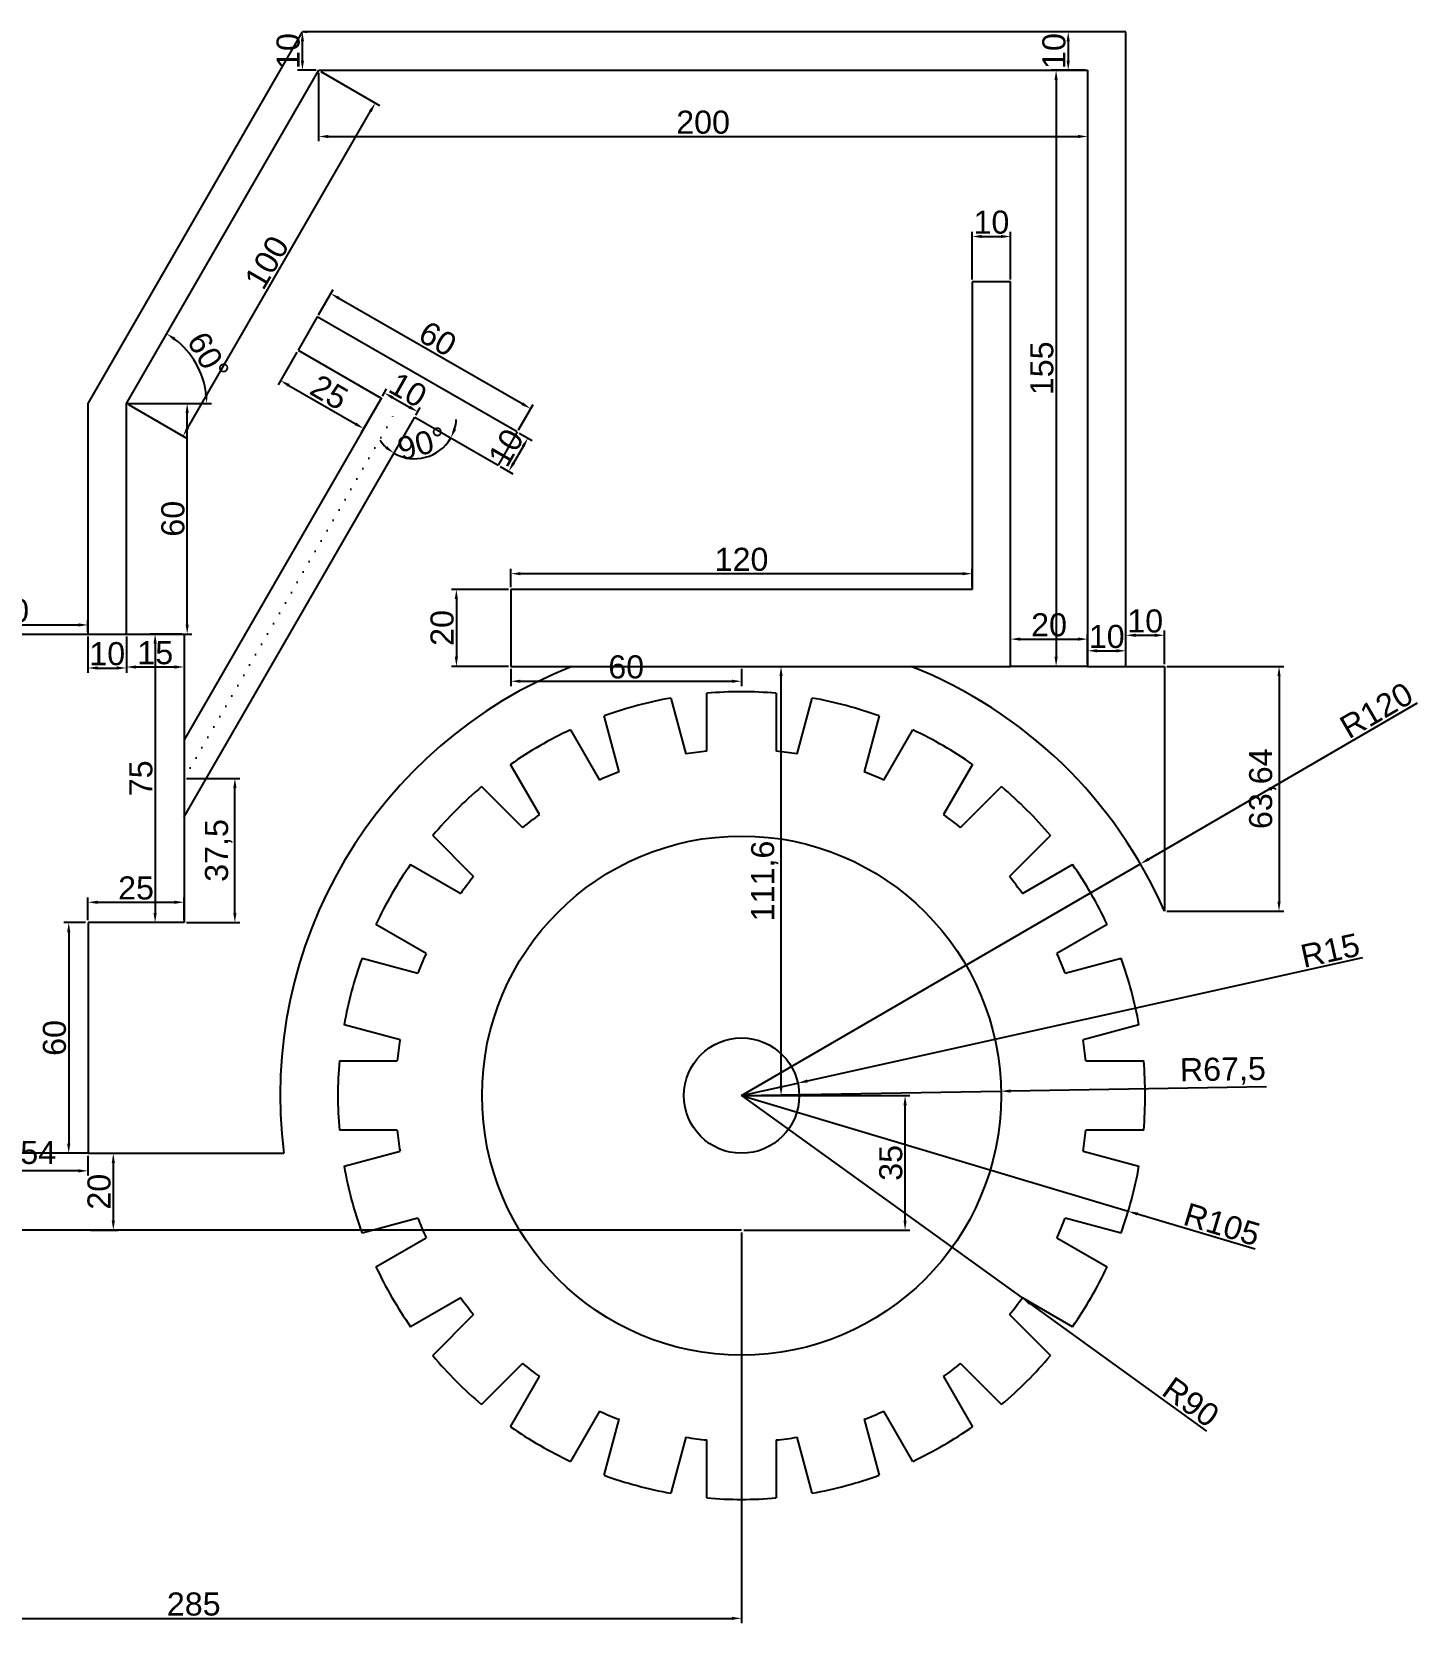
# Model space of a CAD drawing. Header units: millimetres. Extents: x 709 to 4693, y -85 to 383.
# Drawn here: x 2145.4 to 2505.8, y -30.9 to 382.9 of the extents above; entities that cross this region are included whole.
import ezdxf

# ---------------------------------------------------------------- set-up
doc = ezdxf.new("R2010")
doc.units = ezdxf.units.MM
doc.linetypes.add('ACAD_ISO07W100', pattern=[3, 0, -3])
doc.styles.get("Standard").update_dxf_attribs({"font": 'arial.ttf'})
doc.dimstyles.new('ISO-25', dxfattribs={"dimtxt": 6, "dimasz": 2.5, "dimexe": 1.25, "dimexo": 0.625, "dimtad": 1, "dimtxsty": 'Standard', "dimcen": 2.5, "dimclrt": 3, "dimadec": 0, "dimazin": 0, "dimtfac": 1, "dimtmove": 0, "dimatfit": 3, "dimfxl": 1, "dimtfillclr": 7, "dimarcsym": 0})

# ---------------------------------------------------------------- blocks, each defined once
blk = doc.blocks.new('*U97')
at = {"linetype": 'Continuous'}
for p, q in [((-7.53, 9), (7.53, 9)), ((7.53, -9), (-7.53, -9))]:
    blk.add_line(p, q, dxfattribs=at)
blk = doc.blocks.new('*U98')
at = {"color": 0, "linetype": 'ByBlock', "lineweight": -2, "transparency": 16777216}
for p, rotation in [((3036.98, 92.71), 269.9999999999995), ((3011.85, 89.4), 284.9999999999995), ((3062.1, 89.4), 254.9999999999996), ((2988.44, 79.7), 299.9999999999995), ((3085.52, 79.7), 239.9999999999996), ((2968.33, 64.27), 314.9999999999995), ((3105.62, 64.27), 224.9999999999996), ((2952.9, 44.17), 329.9999999999995), ((3121.05, 44.17), 209.9999999999996), ((2943.2, 20.75), 344.9999999999994), ((3130.75, 20.75), 194.9999999999997), ((3134.06, -4.37), 180), ((2943.2, -29.5), 15.00000000000002), ((3130.75, -29.5), 164.9999999999998), ((2952.9, -52.91), 29.99999999999994), ((3121.05, -52.91), 149.9999999999998), ((2968.33, -73.02), 44.99999999999996), ((3105.62, -73.02), 134.9999999999999), ((2988.44, -88.45), 59.99999999999999), ((3085.52, -88.45), 119.9999999999998), ((3011.85, -98.15), 74.99999999999999), ((3062.1, -98.15), 105), ((3036.98, -101.45), 89.99999999999994)]:
    blk.add_blockref('*U97', p, dxfattribs=dict(at, rotation=rotation))
blk.add_blockref('*U97', (2939.89, -4.37), dxfattribs=at)
blk = doc.blocks.new('*D102')
at = {"color": 0, "linetype": 'Continuous', "lineweight": -2, "transparency": 16777216}
for p, q in [((2170.06, 225.68), (2170.06, 216.5)), ((2185.06, 225.68), (2185.06, 216.5)), ((2182.56, 217.75), (2172.56, 217.75))]:
    blk.add_line(p, q, dxfattribs=at)
at = {"color": 0, "linetype": 'Continuous', "transparency": 16777216}
for points in [[(2172.56, 218.16), (2172.56, 217.33), (2170.06, 217.75)], [(2182.56, 218.16), (2182.56, 217.33), (2185.06, 217.75)]]:
    blk.add_solid(points, dxfattribs=at)
at = {"layer": 'Defpoints', "color": 0, "linetype": 'Continuous', "transparency": 16777216}
for p in [(2170.06, 226.3), (2185.06, 226.3), (2170.06, 217.75)]:
    blk.add_point(p, dxfattribs=at)
at = {"color": 3, "linetype": 'Continuous', "transparency": 16777216, "insert": (2177.56, 221.43), "char_height": 6, "attachment_point": 5}
blk.add_mtext('15', dxfattribs=at)
blk = doc.blocks.new('*D103')
at = {"color": 0, "linetype": 'Continuous', "lineweight": -2, "transparency": 16777216}
for p, q in [((2330.69, 106.31), (2373.85, 106.31)), ((2372.6, 73.81), (2372.6, 103.81)), ((2330.69, 71.31), (2373.85, 71.31))]:
    blk.add_line(p, q, dxfattribs=at)
at = {"color": 0, "linetype": 'Continuous', "transparency": 16777216}
for points in [[(2372.18, 103.81), (2373.02, 103.81), (2372.6, 106.31)], [(2372.18, 73.81), (2373.02, 73.81), (2372.6, 71.31)]]:
    blk.add_solid(points, dxfattribs=at)
at = {"layer": 'Defpoints', "color": 0, "linetype": 'Continuous', "transparency": 16777216}
for p in [(2330.06, 106.31), (2372.6, 106.31), (2330.06, 71.31)]:
    blk.add_point(p, dxfattribs=at)
at = {"color": 3, "linetype": 'Continuous', "transparency": 16777216, "insert": (2368.91, 88.81), "char_height": 6, "attachment_point": 5, "rotation": 90}
blk.add_mtext('35', dxfattribs=at)
blk = doc.blocks.new('*D105')
at = {"color": 0, "linetype": 'Continuous', "lineweight": -2, "transparency": 16777216}
for p, q in [((2330.69, 217.91), (2341.59, 217.91)), ((2340.34, 108.81), (2340.34, 215.41)), ((2330.69, 106.31), (2341.59, 106.31))]:
    blk.add_line(p, q, dxfattribs=at)
at = {"color": 0, "linetype": 'Continuous', "transparency": 16777216}
for points in [[(2339.92, 215.41), (2340.76, 215.41), (2340.34, 217.91)], [(2339.92, 108.81), (2340.76, 108.81), (2340.34, 106.31)]]:
    blk.add_solid(points, dxfattribs=at)
at = {"layer": 'Defpoints', "color": 0, "linetype": 'Continuous', "transparency": 16777216}
for p in [(2330.06, 217.91), (2340.34, 217.91), (2330.06, 106.31)]:
    blk.add_point(p, dxfattribs=at)
at = {"color": 3, "linetype": 'Continuous', "transparency": 16777216, "insert": (2336.11, 162.11), "char_height": 6, "attachment_point": 5, "rotation": 90}
blk.add_mtext('111,6', dxfattribs=at)
blk = doc.blocks.new('*D106')
at = {"color": 0, "linetype": 'Continuous', "lineweight": -2, "transparency": 16777216}
for p, q in [((2270.06, 217.28), (2270.06, 212.8)), ((2330.06, 217.28), (2330.06, 212.8)), ((2272.56, 214.05), (2327.56, 214.05))]:
    blk.add_line(p, q, dxfattribs=at)
at = {"color": 0, "linetype": 'Continuous', "transparency": 16777216}
for points in [[(2272.56, 214.46), (2272.56, 213.63), (2270.06, 214.05)], [(2327.56, 214.46), (2327.56, 213.63), (2330.06, 214.05)]]:
    blk.add_solid(points, dxfattribs=at)
at = {"layer": 'Defpoints', "color": 0, "linetype": 'Continuous', "transparency": 16777216}
for p in [(2270.06, 217.91), (2330.06, 217.91), (2330.06, 214.05)]:
    blk.add_point(p, dxfattribs=at)
at = {"color": 3, "linetype": 'Continuous', "transparency": 16777216, "insert": (2300.06, 217.74), "char_height": 6, "attachment_point": 5}
blk.add_mtext('60', dxfattribs=at)
blk = doc.blocks.new('*D107')
at = {"color": 0, "linetype": 'Continuous', "lineweight": -2, "transparency": 16777216}
for p, q in [((2269.44, 237.91), (2254.63, 237.91)), ((2255.88, 235.41), (2255.88, 220.41)), ((2269.44, 217.91), (2254.63, 217.91))]:
    blk.add_line(p, q, dxfattribs=at)
at = {"color": 0, "linetype": 'Continuous', "transparency": 16777216}
for points in [[(2255.47, 235.41), (2256.3, 235.41), (2255.88, 237.91)], [(2255.47, 220.41), (2256.3, 220.41), (2255.88, 217.91)]]:
    blk.add_solid(points, dxfattribs=at)
at = {"layer": 'Defpoints', "color": 0, "linetype": 'Continuous', "transparency": 16777216}
for p in [(2270.06, 237.91), (2255.88, 217.91), (2270.06, 217.91)]:
    blk.add_point(p, dxfattribs=at)
at = {"color": 3, "linetype": 'Continuous', "transparency": 16777216, "insert": (2252.19, 227.91), "char_height": 6, "attachment_point": 5, "rotation": 90}
blk.add_mtext('20', dxfattribs=at)
blk = doc.blocks.new('*D108')
at = {"color": 0, "linetype": 'Continuous', "lineweight": -2, "transparency": 16777216}
for p, q in [((2270.06, 238.53), (2270.06, 243.27)), ((2272.56, 242.02), (2387.56, 242.02)), ((2390.06, 238.53), (2390.06, 243.27))]:
    blk.add_line(p, q, dxfattribs=at)
at = {"color": 0, "linetype": 'Continuous', "transparency": 16777216}
for points in [[(2272.56, 242.43), (2272.56, 241.6), (2270.06, 242.02)], [(2387.56, 242.43), (2387.56, 241.6), (2390.06, 242.02)]]:
    blk.add_solid(points, dxfattribs=at)
at = {"layer": 'Defpoints', "color": 0, "linetype": 'Continuous', "transparency": 16777216}
for p in [(2390.06, 242.02), (2270.06, 237.91), (2390.06, 237.91)]:
    blk.add_point(p, dxfattribs=at)
at = {"color": 3, "linetype": 'Continuous', "transparency": 16777216, "insert": (2330.06, 245.71), "char_height": 6, "attachment_point": 5}
blk.add_mtext('120', dxfattribs=at)
blk = doc.blocks.new('*D109')
at = {"color": 0, "linetype": 'Continuous', "lineweight": -2, "transparency": 16777216}
for p, q in [((2419.44, 372.91), (2410.64, 372.91)), ((2411.89, 370.41), (2411.89, 220.41)), ((2419.44, 217.91), (2410.64, 217.91))]:
    blk.add_line(p, q, dxfattribs=at)
at = {"color": 0, "linetype": 'Continuous', "transparency": 16777216}
for points in [[(2411.47, 370.41), (2412.3, 370.41), (2411.89, 372.91)], [(2411.47, 220.41), (2412.3, 220.41), (2411.89, 217.91)]]:
    blk.add_solid(points, dxfattribs=at)
at = {"layer": 'Defpoints', "color": 0, "linetype": 'Continuous', "transparency": 16777216}
for p in [(2420.06, 372.91), (2411.89, 217.91), (2420.06, 217.91)]:
    blk.add_point(p, dxfattribs=at)
at = {"color": 3, "linetype": 'Continuous', "transparency": 16777216, "insert": (2408.2, 295.41), "char_height": 6, "attachment_point": 5, "rotation": 90}
blk.add_mtext('155', dxfattribs=at)
blk = doc.blocks.new('*D110')
at = {"color": 0, "linetype": 'Continuous', "lineweight": -2, "transparency": 16777216}
for p, q in [((2220.06, 372.28), (2220.06, 354.44)), ((2420.06, 372.28), (2420.06, 354.44)), ((2222.56, 355.69), (2417.56, 355.69))]:
    blk.add_line(p, q, dxfattribs=at)
at = {"color": 0, "linetype": 'Continuous', "transparency": 16777216}
for points in [[(2222.56, 356.11), (2222.56, 355.27), (2220.06, 355.69)], [(2417.56, 356.11), (2417.56, 355.27), (2420.06, 355.69)]]:
    blk.add_solid(points, dxfattribs=at)
at = {"layer": 'Defpoints', "color": 0, "linetype": 'Continuous', "transparency": 16777216}
for p in [(2220.06, 372.91), (2420.06, 372.91), (2420.06, 355.69)]:
    blk.add_point(p, dxfattribs=at)
at = {"color": 3, "linetype": 'Continuous', "transparency": 16777216, "insert": (2320.06, 359.38), "char_height": 6, "attachment_point": 5}
blk.add_mtext('200', dxfattribs=at)
blk = doc.blocks.new('*D111')
at = {"color": 0, "linetype": 'Continuous', "lineweight": -2, "transparency": 16777216}
for p, q in [((2220.6, 372.59), (2235.86, 363.79)), ((2186.03, 279.97), (2233.53, 362.25)), ((2170.6, 285.99), (2185.86, 277.18))]:
    blk.add_line(p, q, dxfattribs=at)
at = {"color": 0, "linetype": 'Continuous', "transparency": 16777216}
for points in [[(2233.17, 362.45), (2233.89, 362.04), (2234.78, 364.41)], [(2185.67, 280.18), (2186.39, 279.77), (2184.78, 277.81)]]:
    blk.add_solid(points, dxfattribs=at)
at = {"layer": 'Defpoints', "color": 0, "linetype": 'Continuous', "transparency": 16777216}
for p in [(2220.06, 372.91), (2234.78, 364.41), (2170.06, 286.3)]:
    blk.add_point(p, dxfattribs=at)
at = {"color": 3, "linetype": 'Continuous', "transparency": 16777216, "insert": (2206.58, 322.95), "char_height": 6, "attachment_point": 5, "rotation": 60}
blk.add_mtext('100', dxfattribs=at)
blk = doc.blocks.new('*D112')
at = {"color": 0, "linetype": 'Continuous', "lineweight": -2, "transparency": 16777216}
for p, q in [((2170.69, 286.3), (2187.11, 286.3)), ((2185.86, 228.8), (2185.86, 283.8)), ((2170.69, 226.3), (2187.11, 226.3))]:
    blk.add_line(p, q, dxfattribs=at)
at = {"color": 0, "linetype": 'Continuous', "transparency": 16777216}
for points in [[(2185.44, 283.8), (2186.28, 283.8), (2185.86, 286.3)], [(2185.44, 228.8), (2186.28, 228.8), (2185.86, 226.3)]]:
    blk.add_solid(points, dxfattribs=at)
at = {"layer": 'Defpoints', "color": 0, "linetype": 'Continuous', "transparency": 16777216}
for p in [(2170.06, 286.3), (2185.86, 286.3), (2170.06, 226.3)]:
    blk.add_point(p, dxfattribs=at)
at = {"color": 3, "linetype": 'Continuous', "transparency": 16777216, "insert": (2182.17, 256.3), "char_height": 6, "attachment_point": 5, "rotation": 90}
blk.add_mtext('60', dxfattribs=at)
blk = doc.blocks.new('*D113')
at = {"color": 0, "linetype": 'Continuous', "lineweight": -2, "transparency": 16777216}
for p, q in [((2184.44, 226.3), (2176.27, 226.3)), ((2177.52, 223.8), (2177.52, 153.8)), ((2184.44, 151.3), (2176.27, 151.3))]:
    blk.add_line(p, q, dxfattribs=at)
at = {"color": 0, "linetype": 'Continuous', "transparency": 16777216}
for points in [[(2177.1, 223.8), (2177.94, 223.8), (2177.52, 226.3)], [(2177.1, 153.8), (2177.94, 153.8), (2177.52, 151.3)]]:
    blk.add_solid(points, dxfattribs=at)
at = {"layer": 'Defpoints', "color": 0, "linetype": 'Continuous', "transparency": 16777216}
for p in [(2185.06, 226.3), (2177.52, 151.3), (2185.06, 151.3)]:
    blk.add_point(p, dxfattribs=at)
at = {"color": 3, "linetype": 'Continuous', "transparency": 16777216, "insert": (2173.85, 188.8), "char_height": 6, "attachment_point": 5, "rotation": 90}
blk.add_mtext('75', dxfattribs=at)
blk = doc.blocks.new('*D114')
at = {"color": 0, "linetype": 'Continuous', "lineweight": -2, "transparency": 16777216}
for p, q in [((2160.06, 151.93), (2160.06, 157.83)), ((2185.06, 151.93), (2185.06, 157.83)), ((2162.56, 156.58), (2182.56, 156.58))]:
    blk.add_line(p, q, dxfattribs=at)
at = {"color": 0, "linetype": 'Continuous', "transparency": 16777216}
for points in [[(2162.56, 156.99), (2162.56, 156.16), (2160.06, 156.58)], [(2182.56, 156.99), (2182.56, 156.16), (2185.06, 156.58)]]:
    blk.add_solid(points, dxfattribs=at)
at = {"layer": 'Defpoints', "color": 0, "linetype": 'Continuous', "transparency": 16777216}
for p in [(2185.06, 156.58), (2160.06, 151.3), (2185.06, 151.3)]:
    blk.add_point(p, dxfattribs=at)
at = {"color": 3, "linetype": 'Continuous', "transparency": 16777216, "insert": (2172.56, 160.26), "char_height": 6, "attachment_point": 5}
blk.add_mtext('25', dxfattribs=at)
blk = doc.blocks.new('*D115')
at = {"color": 0, "linetype": 'Continuous', "lineweight": -2, "transparency": 16777216}
for p, q in [((2159.44, 151.3), (2153.8, 151.3)), ((2155.05, 148.8), (2155.05, 93.8)), ((2159.44, 91.3), (2153.8, 91.3))]:
    blk.add_line(p, q, dxfattribs=at)
at = {"color": 0, "linetype": 'Continuous', "transparency": 16777216}
for points in [[(2154.63, 148.8), (2155.47, 148.8), (2155.05, 151.3)], [(2154.63, 93.8), (2155.47, 93.8), (2155.05, 91.3)]]:
    blk.add_solid(points, dxfattribs=at)
at = {"layer": 'Defpoints', "color": 0, "linetype": 'Continuous', "transparency": 16777216}
for p in [(2160.06, 151.3), (2155.05, 91.3), (2160.06, 91.3)]:
    blk.add_point(p, dxfattribs=at)
at = {"color": 3, "linetype": 'Continuous', "transparency": 16777216, "insert": (2151.36, 121.3), "char_height": 6, "attachment_point": 5, "rotation": 90}
blk.add_mtext('60', dxfattribs=at)
blk = doc.blocks.new('*D116')
at = {"color": 0, "linetype": 'Continuous', "lineweight": -2, "transparency": 16777216}
for p, q in [((2160.69, 91.3), (2167.89, 91.3)), ((2166.64, 88.8), (2166.64, 73.81)), ((2160.69, 71.31), (2167.89, 71.31))]:
    blk.add_line(p, q, dxfattribs=at)
at = {"color": 0, "linetype": 'Continuous', "transparency": 16777216}
for points in [[(2166.23, 88.8), (2167.06, 88.8), (2166.64, 91.3)], [(2166.23, 73.81), (2167.06, 73.81), (2166.64, 71.31)]]:
    blk.add_solid(points, dxfattribs=at)
at = {"layer": 'Defpoints', "color": 0, "linetype": 'Continuous', "transparency": 16777216}
for p in [(2160.06, 91.3), (2160.06, 71.31), (2166.64, 71.31)]:
    blk.add_point(p, dxfattribs=at)
at = {"color": 3, "linetype": 'Continuous', "transparency": 16777216, "insert": (2162.96, 81.31), "char_height": 6, "attachment_point": 5, "rotation": 90}
blk.add_mtext('20', dxfattribs=at)
blk = doc.blocks.new('*D117')
at = {"color": 0, "linetype": 'Continuous', "lineweight": -2, "transparency": 16777216}
for p, q in [((2122.52, 90.68), (2122.52, 85.49)), ((2160.06, 90.68), (2160.06, 85.49)), ((2157.56, 86.74), (2125.02, 86.74))]:
    blk.add_line(p, q, dxfattribs=at)
at = {"color": 0, "linetype": 'Continuous', "transparency": 16777216}
for points in [[(2125.02, 87.15), (2125.02, 86.32), (2122.52, 86.74)], [(2157.56, 87.15), (2157.56, 86.32), (2160.06, 86.74)]]:
    blk.add_solid(points, dxfattribs=at)
at = {"layer": 'Defpoints', "color": 0, "linetype": 'Continuous', "transparency": 16777216}
for p in [(2122.52, 91.3), (2160.06, 91.3), (2122.52, 86.74)]:
    blk.add_point(p, dxfattribs=at)
at = {"color": 3, "linetype": 'Continuous', "transparency": 16777216, "insert": (2141.29, 90.97), "char_height": 6, "attachment_point": 5}
blk.add_mtext('37,54', dxfattribs=at)
blk = doc.blocks.new('*D118')
at = {"color": 0, "linetype": 'Continuous', "lineweight": -2, "transparency": 16777216}
for p, q in [((2045.06, 70.68), (2045.06, -30.87)), ((2330.06, 70.68), (2330.06, -30.87)), ((2047.56, -29.62), (2327.56, -29.62))]:
    blk.add_line(p, q, dxfattribs=at)
at = {"color": 0, "linetype": 'Continuous', "transparency": 16777216}
for points in [[(2047.56, -29.21), (2047.56, -30.04), (2045.06, -29.62)], [(2327.56, -29.21), (2327.56, -30.04), (2330.06, -29.62)]]:
    blk.add_solid(points, dxfattribs=at)
at = {"layer": 'Defpoints', "color": 0, "linetype": 'Continuous', "transparency": 16777216}
for p in [(2045.06, 71.31), (2330.06, 71.31), (2330.06, -29.62)]:
    blk.add_point(p, dxfattribs=at)
at = {"color": 3, "linetype": 'Continuous', "transparency": 16777216, "insert": (2187.56, -25.93), "char_height": 6, "attachment_point": 5}
blk.add_mtext('285', dxfattribs=at)
blk = doc.blocks.new('*D121')
at = {"color": 0, "linetype": 'Continuous', "lineweight": -2, "transparency": 16777216}
for p, q in [((2120.06, 226.93), (2120.06, 229.94)), ((2122.56, 228.69), (2157.56, 228.69)), ((2160.06, 226.93), (2160.06, 229.94))]:
    blk.add_line(p, q, dxfattribs=at)
at = {"color": 0, "linetype": 'Continuous', "transparency": 16777216}
for points in [[(2122.56, 229.11), (2122.56, 228.27), (2120.06, 228.69)], [(2157.56, 229.11), (2157.56, 228.27), (2160.06, 228.69)]]:
    blk.add_solid(points, dxfattribs=at)
at = {"layer": 'Defpoints', "color": 0, "linetype": 'Continuous', "transparency": 16777216}
for p in [(2160.06, 228.69), (2120.06, 226.3), (2160.06, 226.3)]:
    blk.add_point(p, dxfattribs=at)
at = {"color": 3, "linetype": 'Continuous', "transparency": 16777216, "insert": (2140.06, 232.38), "char_height": 6, "attachment_point": 5}
blk.add_mtext('40', dxfattribs=at)
blk = doc.blocks.new('*D122')
at = {"color": 0, "linetype": 'Continuous', "lineweight": -2, "transparency": 16777216}
for p, q in [((2160.06, 225.68), (2160.06, 216.24)), ((2170.06, 225.68), (2170.06, 216.24)), ((2162.56, 217.49), (2167.56, 217.49))]:
    blk.add_line(p, q, dxfattribs=at)
at = {"color": 0, "linetype": 'Continuous', "transparency": 16777216}
for points in [[(2162.56, 217.91), (2162.56, 217.08), (2160.06, 217.49)], [(2167.56, 217.91), (2167.56, 217.08), (2170.06, 217.49)]]:
    blk.add_solid(points, dxfattribs=at)
at = {"layer": 'Defpoints', "color": 0, "linetype": 'Continuous', "transparency": 16777216}
for p in [(2160.06, 226.3), (2170.06, 226.3), (2170.06, 217.49)]:
    blk.add_point(p, dxfattribs=at)
at = {"color": 3, "linetype": 'Continuous', "transparency": 16777216, "insert": (2165.06, 221.18), "char_height": 6, "attachment_point": 5}
blk.add_mtext('10', dxfattribs=at)
blk = doc.blocks.new('*D123')
at = {"color": 0, "linetype": 'Continuous', "lineweight": -2, "transparency": 16777216}
for p, q in [((2390.06, 318.53), (2390.06, 330.94)), ((2392.56, 329.69), (2397.56, 329.69)), ((2400.06, 318.53), (2400.06, 330.94))]:
    blk.add_line(p, q, dxfattribs=at)
at = {"color": 0, "linetype": 'Continuous', "transparency": 16777216}
for points in [[(2392.56, 330.11), (2392.56, 329.28), (2390.06, 329.69)], [(2397.56, 330.11), (2397.56, 329.28), (2400.06, 329.69)]]:
    blk.add_solid(points, dxfattribs=at)
at = {"layer": 'Defpoints', "color": 0, "linetype": 'Continuous', "transparency": 16777216}
for p in [(2400.06, 329.69), (2390.06, 317.91), (2400.06, 317.91)]:
    blk.add_point(p, dxfattribs=at)
at = {"color": 3, "linetype": 'Continuous', "transparency": 16777216, "insert": (2395.06, 333.38), "char_height": 6, "attachment_point": 5}
blk.add_mtext('10', dxfattribs=at)
blk = doc.blocks.new('*D124')
at = {"color": 0, "linetype": 'Continuous', "lineweight": -2, "transparency": 16777216}
for p, q in [((2216.46, 382.91), (2217.09, 382.91)), ((2215.84, 375.41), (2215.84, 380.41)), ((2219.44, 372.91), (2214.59, 372.91))]:
    blk.add_line(p, q, dxfattribs=at)
at = {"color": 0, "linetype": 'Continuous', "transparency": 16777216}
for points in [[(2215.42, 380.41), (2216.25, 380.41), (2215.84, 382.91)], [(2215.42, 375.41), (2216.25, 375.41), (2215.84, 372.91)]]:
    blk.add_solid(points, dxfattribs=at)
at = {"layer": 'Defpoints', "color": 0, "linetype": 'Continuous', "transparency": 16777216}
for p in [(2215.84, 382.91), (2215.84, 382.91), (2220.06, 372.91)]:
    blk.add_point(p, dxfattribs=at)
at = {"color": 3, "linetype": 'Continuous', "transparency": 16777216, "insert": (2212.15, 377.91), "char_height": 6, "attachment_point": 5, "rotation": 90}
blk.add_mtext('10', dxfattribs=at)
blk = doc.blocks.new('*D125')
at = {"color": 0, "linetype": 'Continuous', "lineweight": -2, "transparency": 16777216}
for p, q in [((2418.43, 382.91), (2413.79, 382.91)), ((2415.04, 380.41), (2415.04, 375.41)), ((2418.43, 372.91), (2413.79, 372.91))]:
    blk.add_line(p, q, dxfattribs=at)
at = {"color": 0, "linetype": 'Continuous', "transparency": 16777216}
for points in [[(2414.62, 380.41), (2415.45, 380.41), (2415.04, 382.91)], [(2414.62, 375.41), (2415.45, 375.41), (2415.04, 372.91)]]:
    blk.add_solid(points, dxfattribs=at)
at = {"layer": 'Defpoints', "color": 0, "linetype": 'Continuous', "transparency": 16777216}
for p in [(2419.06, 382.91), (2415.04, 372.91), (2419.06, 372.91)]:
    blk.add_point(p, dxfattribs=at)
at = {"color": 3, "linetype": 'Continuous', "transparency": 16777216, "insert": (2411.35, 377.91), "char_height": 6, "attachment_point": 5, "rotation": 90}
blk.add_mtext('10', dxfattribs=at)
blk = doc.blocks.new('*D126')
at = {"color": 0, "linetype": 'Continuous', "lineweight": -2, "transparency": 16777216}
for p, q in [((2220.02, 309.35), (2223.81, 315.94)), ((2273.03, 286.19), (2225.35, 313.61)), ((2272.03, 279.43), (2275.82, 286.02))]:
    blk.add_line(p, q, dxfattribs=at)
at = {"color": 0, "linetype": 'Continuous', "transparency": 16777216}
for points in [[(2225.56, 313.97), (2225.15, 313.25), (2223.19, 314.86)], [(2273.24, 286.55), (2272.82, 285.83), (2275.2, 284.94)]]:
    blk.add_solid(points, dxfattribs=at)
at = {"layer": 'Defpoints', "color": 0, "linetype": 'Continuous', "transparency": 16777216}
for p in [(2223.19, 314.86), (2219.71, 308.81), (2271.71, 278.89)]:
    blk.add_point(p, dxfattribs=at)
at = {"color": 3, "linetype": 'Continuous', "transparency": 16777216, "insert": (2251.03, 303.1), "char_height": 6, "attachment_point": 5, "rotation": 330.0893}
blk.add_mtext('60', dxfattribs=at)
blk = doc.blocks.new('*D127')
at = {"color": 0, "linetype": 'Continuous', "lineweight": -2, "transparency": 16777216}
for p, q in [((2214.39, 299.61), (2209.51, 291.15)), ((2212.3, 290.98), (2229.62, 280.98)), ((2236.04, 287.11), (2231.16, 278.65))]:
    blk.add_line(p, q, dxfattribs=at)
at = {"color": 0, "linetype": 'Continuous', "transparency": 16777216}
for points in [[(2212.51, 291.34), (2212.09, 290.62), (2210.14, 292.23)], [(2229.83, 281.34), (2229.41, 280.62), (2231.79, 279.73)]]:
    blk.add_solid(points, dxfattribs=at)
at = {"layer": 'Defpoints', "color": 0, "linetype": 'Continuous', "transparency": 16777216}
for p in [(2214.71, 300.15), (2236.36, 287.65), (2231.79, 279.73)]:
    blk.add_point(p, dxfattribs=at)
at = {"color": 3, "linetype": 'Continuous', "transparency": 16777216, "insert": (2222.81, 289.18), "char_height": 6, "attachment_point": 5, "rotation": 330}
blk.add_mtext('25', dxfattribs=at)
blk = doc.blocks.new('*D128')
at = {"color": 0, "linetype": 'Continuous', "lineweight": -2, "transparency": 16777216}
for start, end in [(343.2557, 356.5114), (240, 330), (213.4886, 226.7443)]:
    blk.add_arc((2245.06, 282.73), 10.83, start, end, dxfattribs=at)
at = {"color": 0, "linetype": 'Continuous', "transparency": 16777216}
for points in [[(2255.82, 279.44), (2255.05, 279.77), (2254.44, 277.31)], [(2237.89, 275.17), (2237.39, 274.51), (2239.65, 273.35)]]:
    blk.add_solid(points, dxfattribs=at)
at = {"layer": 'Defpoints', "color": 0, "linetype": 'Continuous', "transparency": 16777216}
for p in [(2245.06, 282.73), (2245.06, 282.73), (2245.06, 271.9), (2266.71, 270.23), (2185.06, 178.8)]:
    blk.add_point(p, dxfattribs=at)
at = {"color": 3, "linetype": 'Continuous', "transparency": 16777216, "insert": (2246.91, 275.83), "char_height": 6, "attachment_point": 5, "rotation": 15}
blk.add_mtext('90°', dxfattribs=at)
blk = doc.blocks.new('*D129')
at = {"color": 0, "linetype": 'Continuous', "lineweight": -2, "transparency": 16777216}
for p, q in [((2236.66, 288.19), (2237.75, 290.11)), ((2239.31, 287.8), (2243.67, 285.34)), ((2245.37, 283.27), (2246.46, 285.19))]:
    blk.add_line(p, q, dxfattribs=at)
at = {"color": 0, "linetype": 'Continuous', "transparency": 16777216}
for points in [[(2239.52, 288.16), (2239.11, 287.43), (2237.14, 289.03)], [(2243.87, 285.7), (2243.46, 284.97), (2245.84, 284.11)]]:
    blk.add_solid(points, dxfattribs=at)
at = {"layer": 'Defpoints', "color": 0, "linetype": 'Continuous', "transparency": 16777216}
for p in [(2236.36, 287.65), (2245.06, 282.73), (2245.84, 284.11)]:
    blk.add_point(p, dxfattribs=at)
at = {"color": 3, "linetype": 'Continuous', "transparency": 16777216, "insert": (2243.3, 289.78), "char_height": 6, "attachment_point": 5, "rotation": 330.5357}
blk.add_mtext('10', dxfattribs=at)
blk = doc.blocks.new('*D130')
at = {"color": 0, "linetype": 'Continuous', "lineweight": -2, "transparency": 16777216}
for p, q in [((2272.25, 278.58), (2275.58, 276.66)), ((2273.25, 275.12), (2270.75, 270.79)), ((2267.25, 269.92), (2270.58, 268))]:
    blk.add_line(p, q, dxfattribs=at)
at = {"color": 0, "linetype": 'Continuous', "transparency": 16777216}
for points in [[(2272.89, 275.32), (2273.61, 274.91), (2274.5, 277.28)], [(2270.39, 270.99), (2271.11, 270.58), (2269.5, 268.62)]]:
    blk.add_solid(points, dxfattribs=at)
at = {"layer": 'Defpoints', "color": 0, "linetype": 'Continuous', "transparency": 16777216}
for p in [(2271.71, 278.89), (2266.71, 270.23), (2269.5, 268.62)]:
    blk.add_point(p, dxfattribs=at)
at = {"color": 3, "linetype": 'Continuous', "transparency": 16777216, "insert": (2268.8, 274.8), "char_height": 6, "attachment_point": 5, "rotation": 60}
blk.add_mtext('10', dxfattribs=at)
blk = doc.blocks.new('*D131')
at = {"color": 0, "linetype": 'Continuous', "lineweight": -2, "transparency": 16777216}
for p, q in [((2185.69, 188.8), (2199.52, 188.8)), ((2198.27, 153.8), (2198.27, 186.3)), ((2185.69, 151.3), (2199.52, 151.3))]:
    blk.add_line(p, q, dxfattribs=at)
at = {"color": 0, "linetype": 'Continuous', "transparency": 16777216}
for points in [[(2197.85, 186.3), (2198.68, 186.3), (2198.27, 188.8)], [(2197.85, 153.8), (2198.68, 153.8), (2198.27, 151.3)]]:
    blk.add_solid(points, dxfattribs=at)
at = {"layer": 'Defpoints', "color": 0, "linetype": 'Continuous', "transparency": 16777216}
for p in [(2185.06, 188.8), (2198.27, 188.8), (2185.06, 151.3)]:
    blk.add_point(p, dxfattribs=at)
at = {"color": 3, "linetype": 'Continuous', "transparency": 16777216, "insert": (2194.04, 170.05), "char_height": 6, "attachment_point": 5, "rotation": 90}
blk.add_mtext('37,5', dxfattribs=at)
blk = doc.blocks.new('*D172')
at = {"color": 0, "linetype": 'Continuous', "lineweight": -2, "transparency": 16777216}
for p, q in [((2330.06, 106.31), (2430.66, 76.23)), ((2463.7, 66.35), (2433.06, 75.51))]:
    blk.add_line(p, q, dxfattribs=at)
at = {"color": 0, "linetype": 'Continuous', "transparency": 16777216}
blk.add_solid([(2433.18, 75.91), (2432.94, 75.11), (2430.66, 76.23)], dxfattribs=at)
at = {"layer": 'Defpoints', "color": 0, "linetype": 'Continuous', "transparency": 16777216}
for p in [(2330.06, 106.31), (2430.66, 76.23)]:
    blk.add_point(p, dxfattribs=at)
at = {"color": 3, "linetype": 'Continuous', "transparency": 16777216, "insert": (2455.03, 72.79), "char_height": 6, "attachment_point": 5, "rotation": 343.3545}
blk.add_mtext('R105', dxfattribs=at)
blk = doc.blocks.new('*D173')
at = {"color": 0, "linetype": 'Continuous', "lineweight": -2, "transparency": 16777216}
for p, q in [((2330.06, 106.31), (2403.07, 53.68)), ((2451.09, 19.08), (2405.1, 52.22))]:
    blk.add_line(p, q, dxfattribs=at)
at = {"color": 0, "linetype": 'Continuous', "transparency": 16777216}
blk.add_solid([(2405.35, 52.56), (2404.86, 51.88), (2403.07, 53.68)], dxfattribs=at)
at = {"layer": 'Defpoints', "color": 0, "linetype": 'Continuous', "transparency": 16777216}
for p in [(2330.06, 106.31), (2403.07, 53.68)]:
    blk.add_point(p, dxfattribs=at)
at = {"color": 3, "linetype": 'Continuous', "transparency": 16777216, "insert": (2446.93, 26.62), "char_height": 6, "attachment_point": 5, "rotation": 324.2173}
blk.add_mtext('R90', dxfattribs=at)
blk = doc.blocks.new('*D174')
at = {"color": 0, "linetype": 'Continuous', "lineweight": -2, "transparency": 16777216}
for p, q in [((2466.65, 108.61), (2400.05, 107.49)), ((2330.06, 106.31), (2397.55, 107.45))]:
    blk.add_line(p, q, dxfattribs=at)
at = {"color": 0, "linetype": 'Continuous', "transparency": 16777216}
blk.add_solid([(2400.05, 107.91), (2400.06, 107.07), (2397.55, 107.45)], dxfattribs=at)
at = {"layer": 'Defpoints', "color": 0, "linetype": 'Continuous', "transparency": 16777216}
for p in [(2330.06, 106.31), (2397.55, 107.45)]:
    blk.add_point(p, dxfattribs=at)
at = {"color": 3, "linetype": 'Continuous', "transparency": 16777216, "insert": (2455.27, 112.65), "char_height": 6, "attachment_point": 5, "rotation": 0.9671}
blk.add_mtext('R67,5', dxfattribs=at)
blk = doc.blocks.new('*D175')
at = {"color": 0, "linetype": 'Continuous', "lineweight": -2, "transparency": 16777216}
for p, q in [((2491.6, 142.12), (2347.15, 110.1)), ((2330.06, 106.31), (2344.71, 109.55))]:
    blk.add_line(p, q, dxfattribs=at)
at = {"color": 0, "linetype": 'Continuous', "transparency": 16777216}
blk.add_solid([(2347.06, 110.5), (2347.24, 109.69), (2344.71, 109.55)], dxfattribs=at)
at = {"layer": 'Defpoints', "color": 0, "linetype": 'Continuous', "transparency": 16777216}
for p in [(2344.71, 109.55), (2330.06, 106.31)]:
    blk.add_point(p, dxfattribs=at)
at = {"color": 3, "linetype": 'Continuous', "transparency": 16777216, "insert": (2483.17, 144.03), "char_height": 6, "attachment_point": 5, "rotation": 12.502}
blk.add_mtext('R15', dxfattribs=at)
blk = doc.blocks.new('*D176')
at = {"color": 0, "linetype": 'Continuous', "lineweight": -2, "transparency": 16777216}
for p, q in [((2440.69, 217.91), (2471.13, 217.91)), ((2469.88, 215.41), (2469.87, 156.77)), ((2440.69, 154.27), (2471.12, 154.27))]:
    blk.add_line(p, q, dxfattribs=at)
at = {"color": 0, "linetype": 'Continuous', "transparency": 16777216}
for points in [[(2469.46, 215.41), (2470.29, 215.41), (2469.88, 217.91)], [(2469.46, 156.77), (2470.29, 156.77), (2469.87, 154.27)]]:
    blk.add_solid(points, dxfattribs=at)
at = {"layer": 'Defpoints', "color": 0, "linetype": 'Continuous', "transparency": 16777216}
for p in [(2440.06, 217.91), (2440.06, 154.27), (2469.87, 154.27)]:
    blk.add_point(p, dxfattribs=at)
at = {"color": 3, "linetype": 'Continuous', "transparency": 16777216, "insert": (2465.64, 186.09), "char_height": 6, "attachment_point": 5, "rotation": 89.9993}
blk.add_mtext('63,64', dxfattribs=at)
blk = doc.blocks.new('*D177')
at = {"color": 0, "linetype": 'Continuous', "lineweight": -2, "transparency": 16777216}
for p, q in [((2505.81, 208.36), (2436, 167.82)), ((2330.06, 106.31), (2433.84, 166.56))]:
    blk.add_line(p, q, dxfattribs=at)
at = {"color": 0, "linetype": 'Continuous', "transparency": 16777216}
blk.add_solid([(2435.79, 168.18), (2436.21, 167.46), (2433.84, 166.56)], dxfattribs=at)
at = {"layer": 'Defpoints', "color": 0, "linetype": 'Continuous', "transparency": 16777216}
for p in [(2433.84, 166.56), (2330.06, 106.31)]:
    blk.add_point(p, dxfattribs=at)
at = {"color": 3, "linetype": 'Continuous', "transparency": 16777216, "insert": (2495.21, 206.47), "char_height": 6, "attachment_point": 5, "rotation": 30.1421}
blk.add_mtext('R120', dxfattribs=at)
blk = doc.blocks.new('*D178')
at = {"color": 0, "linetype": 'Continuous', "lineweight": -2, "transparency": 16777216}
for p, q in [((2400.06, 218.53), (2400.06, 226.25)), ((2402.56, 225), (2417.56, 225)), ((2420.06, 218.53), (2420.06, 226.25))]:
    blk.add_line(p, q, dxfattribs=at)
at = {"color": 0, "linetype": 'Continuous', "transparency": 16777216}
for points in [[(2402.56, 225.42), (2402.56, 224.58), (2400.06, 225)], [(2417.56, 225.42), (2417.56, 224.58), (2420.06, 225)]]:
    blk.add_solid(points, dxfattribs=at)
at = {"layer": 'Defpoints', "color": 0, "linetype": 'Continuous', "transparency": 16777216}
for p in [(2420.06, 225), (2400.06, 217.91), (2420.06, 217.91)]:
    blk.add_point(p, dxfattribs=at)
at = {"color": 3, "linetype": 'Continuous', "transparency": 16777216, "insert": (2410.06, 228.69), "char_height": 6, "attachment_point": 5}
blk.add_mtext('20', dxfattribs=at)
blk = doc.blocks.new('*D179')
at = {"color": 0, "linetype": 'Continuous', "lineweight": -2, "transparency": 16777216}
for p, q in [((2420.06, 218.53), (2420.06, 223.22)), ((2422.56, 221.97), (2427.56, 221.97)), ((2430.06, 218.53), (2430.06, 223.22))]:
    blk.add_line(p, q, dxfattribs=at)
at = {"color": 0, "linetype": 'Continuous', "transparency": 16777216}
for points in [[(2422.56, 222.38), (2422.56, 221.55), (2420.06, 221.97)], [(2427.56, 222.38), (2427.56, 221.55), (2430.06, 221.97)]]:
    blk.add_solid(points, dxfattribs=at)
at = {"layer": 'Defpoints', "color": 0, "linetype": 'Continuous', "transparency": 16777216}
for p in [(2430.06, 221.97), (2420.06, 217.91), (2430.06, 217.91)]:
    blk.add_point(p, dxfattribs=at)
at = {"color": 3, "linetype": 'Continuous', "transparency": 16777216, "insert": (2425.06, 225.66), "char_height": 6, "attachment_point": 5}
blk.add_mtext('10', dxfattribs=at)
blk = doc.blocks.new('*D180')
at = {"color": 0, "linetype": 'Continuous', "lineweight": -2, "transparency": 16777216}
for p, q in [((2430.06, 218.53), (2430.06, 227.24)), ((2432.56, 225.99), (2437.56, 225.99)), ((2440.06, 218.53), (2440.06, 227.24))]:
    blk.add_line(p, q, dxfattribs=at)
at = {"color": 0, "linetype": 'Continuous', "transparency": 16777216}
for points in [[(2432.56, 226.41), (2432.56, 225.57), (2430.06, 225.99)], [(2437.56, 226.41), (2437.56, 225.57), (2440.06, 225.99)]]:
    blk.add_solid(points, dxfattribs=at)
at = {"layer": 'Defpoints', "color": 0, "linetype": 'Continuous', "transparency": 16777216}
for p in [(2440.06, 225.99), (2430.06, 217.91), (2440.06, 217.91)]:
    blk.add_point(p, dxfattribs=at)
at = {"color": 3, "linetype": 'Continuous', "transparency": 16777216, "insert": (2435.06, 229.68), "char_height": 6, "attachment_point": 5}
blk.add_mtext('10', dxfattribs=at)
blk = doc.blocks.new('*D183')
at = {"color": 0, "linetype": 'Continuous', "lineweight": -2, "transparency": 16777216}
blk.add_line((2180.69, 286.3), (2192.21, 286.3), dxfattribs=at)
blk.add_arc((2170.06, 286.3), 20.89, 6.8602, 53.1398, dxfattribs=at)
at = {"color": 0, "linetype": 'Continuous', "transparency": 16777216}
for points in [[(2182.37, 302.67), (2182.83, 303.37), (2180.51, 304.4)], [(2191.22, 288.82), (2190.39, 288.78), (2190.96, 286.3)]]:
    blk.add_solid(points, dxfattribs=at)
at = {"layer": 'Defpoints', "color": 0, "linetype": 'Continuous', "transparency": 16777216}
for p in [(2220.06, 372.91), (2189.7, 293.45), (2170.06, 286.3), (2170.06, 286.3), (2180.06, 286.3)]:
    blk.add_point(p, dxfattribs=at)
at = {"color": 3, "linetype": 'Continuous', "transparency": 16777216, "insert": (2191.35, 298.59), "char_height": 6, "attachment_point": 5, "rotation": 300}
blk.add_mtext('60°', dxfattribs=at)

msp = doc.modelspace()

# ---------------------------------------------------------------- linework, layer by layer
at = {"linetype": 'Continuous'}
for p, q in [((2160.063, 286.305), (2215.837, 382.907)), ((2430.063, 382.907), (2215.837, 382.907)), ((2430.063, 217.907), (2430.063, 382.907)), ((2170.063, 286.305), (2220.063, 372.907)), ((2220.063, 372.907), (2420.063, 372.907)), ((2420.063, 372.907), (2420.063, 217.907)), ((2400.063, 317.907), (2390.063, 317.907)), ((2390.063, 317.907), (2390.063, 237.907)), ((2400.063, 217.907), (2400.063, 317.907)), ((2219.705, 308.807), (2214.705, 300.147)), ((2271.714, 278.888), (2219.705, 308.807)), ((2214.705, 300.147), (2236.356, 287.647)), ((2160.063, 226.305), (2160.063, 286.305)), ((2170.063, 226.305), (2170.063, 286.305)), ((2236.403, 287.728), (2185.063, 198.805)), ((2185.063, 178.805), (2245.063, 282.728)), ((2245.063, 282.728), (2266.714, 270.228)), ((2271.714, 278.888), (2266.714, 270.228)), ((2390.063, 237.907), (2270.063, 237.907)), ((2270.063, 237.907), (2270.063, 217.907)), ((2120.063, 226.305), (2160.063, 226.305)), ((2160.063, 226.305), (2170.063, 226.305)), ((2170.063, 226.305), (2185.063, 226.305)), ((2185.063, 226.305), (2185.063, 151.305)), ((2270.063, 217.907), (2330.063, 217.907)), ((2330.063, 217.907), (2400.063, 217.907)), ((2420.063, 217.907), (2400.063, 217.907)), ((2420.063, 217.907), (2430.063, 217.907)), ((2430.063, 217.907), (2440.063, 217.907)), ((2440.063, 217.907), (2440.063, 154.267)), ((2440.063, 154.267), (2440.062, 154.267)), ((2440.063, 154.267), (2440.062, 154.267)), ((2185.063, 151.305), (2160.063, 151.305)), ((2160.063, 151.305), (2160.063, 91.305)), ((2160.063, 91.305), (2122.523, 91.305)), ((2160.063, 91.305), (2211.005, 91.305)), ((2330.063, 71.307), (2045.063, 71.307))]:
    msp.add_line(p, q, dxfattribs=at)
at = {"color": 0, "linetype": 'Continuous'}
msp.add_line((2170.063, 286.305), (2180.063, 286.305), dxfattribs=at)
at = {"linetype": 'ACAD_ISO07W100'}
msp.add_line((2185.063, 188.805), (2240.686, 285.147), dxfattribs=at)
at = {"linetype": 'Continuous'}
for radius in [67.5, 15]:
    msp.add_circle((2330.063, 106.307), radius, dxfattribs=at)
for radius, start, end in [(120, 111.56519, 187.18198), (120, 23.55734, 68.43481), (105, 85.0829, 94.9171), (105, 100.0829, 109.9171), (105, 70.0829, 79.9171), (105, 115.0829, 124.9171), (105, 55.0829, 64.9171), (90, 95.73917, 99.26083), (90, 80.73917, 84.26083), (90, 110.73917, 114.26083), (90, 65.73917, 69.26083), (105, 130.0829, 139.9171), (105, 40.0829, 49.9171), (90, 125.73917, 129.26083), (90, 50.73917, 54.26083), (105, 145.0829, 154.9171), (105, 25.0829, 34.9171), (90, 140.73917, 144.26083), (90, 35.73917, 39.26083), (105, 160.0829, 169.9171), (90, 155.73917, 159.26083), (90, 20.73917, 24.26083), (105, 10.0829, 19.9171), (90, 170.73917, 174.26083), (90, 5.73917, 9.26083), (105, 175.0829, 184.9171), (105, 355.0829, 4.9171), (90, 185.73917, 189.26083), (90, 350.73917, 354.26083), (105, 190.0829, 199.9171), (105, 340.0829, 349.9171), (90, 200.73917, 204.26083), (90, 335.73917, 339.26083), (105, 205.0829, 214.9171), (105, 325.0829, 334.9171), (90, 215.73917, 219.26083), (90, 320.73917, 324.26083), (105, 220.0829, 229.9171), (105, 310.0829, 319.9171), (90, 230.73917, 234.26083), (90, 305.73917, 309.26083), (90, 245.73917, 249.26083), (90, 290.73917, 294.26083), (105, 235.0829, 244.9171), (90, 260.73917, 264.26083), (90, 275.73917, 279.26083), (105, 295.0829, 304.9171), (105, 250.0829, 259.9171), (105, 280.0829, 289.9171), (105, 265.0829, 274.9171)]:
    msp.add_arc((2330.063, 106.307), radius, start, end, dxfattribs=at)

# ---------------------------------------------------------------- block references
msp.add_blockref('*U98', (-706.913, 110.68), dxfattribs=at)

# ---------------------------------------------------------------- dimensions: what is measured, and where the dimension line sits
for base, p1, p2, picture, middle in [((2215.837, 382.907), (2220.063, 372.907), (2215.837, 382.907), '*D124', (2212.148, 377.907)), ((2415.037, 372.907), (2419.06, 382.907), (2419.06, 372.907), '*D125', (2411.348, 377.907)), ((2411.885, 217.907), (2420.063, 372.907), (2420.063, 217.907), '*D109', (2408.197, 295.407)), ((2185.86, 286.305), (2170.063, 226.305), (2170.063, 286.305), '*D112', (2182.172, 256.305)), ((2255.883, 217.907), (2270.063, 237.907), (2270.063, 217.907), '*D107', (2252.195, 227.907)), ((2177.521, 151.305), (2185.063, 226.305), (2185.063, 151.305), '*D113', (2173.845, 188.805)), ((2340.339, 217.907), (2330.063, 106.307), (2330.063, 217.907), '*D105', (2336.109, 162.107)), ((2198.266, 188.805), (2185.063, 151.305), (2185.063, 188.805), '*D131', (2194.036, 170.055)), ((2155.05, 91.305), (2160.063, 151.305), (2160.063, 91.305), '*D115', (2151.361, 121.305)), ((2372.599, 106.307), (2330.063, 71.307), (2330.063, 106.307), '*D103', (2368.909, 88.807)), ((2166.644, 71.307), (2160.063, 91.305), (2160.063, 71.307), '*D116', (2162.955, 81.306))]:
    dim = msp.add_linear_dim(base=base, p1=p1, p2=p2, angle=90, dimstyle='ISO-25', dxfattribs=at)
    dim.commit()
    dim.dimension.update_dxf_attribs({"geometry": picture, "text_midpoint": middle})
for p1, p2, distance, picture, middle in [((2170.063, 286.305), (2220.063, 372.907), -16.991, '*D111', (2206.584, 322.954)), ((2271.714, 278.888), (2219.705, 308.807), -6.983, '*D126', (2251.031, 303.097)), ((2214.705, 300.147), (2236.356, 287.647), -9.137, '*D127', (2222.806, 289.178)), ((2236.356, 287.647), (2245.063, 282.728), 1.584, '*D129', (2243.303, 289.778)), ((2271.714, 278.888), (2266.714, 270.228), 3.213, '*D130', (2268.802, 274.795))]:
    dim = msp.add_aligned_dim(p1=p1, p2=p2, distance=distance, dimstyle='ISO-25', dxfattribs=at)
    dim.commit()
    dim.dimension.update_dxf_attribs({"geometry": picture, "text_midpoint": middle})
at = {"color": 0, "linetype": 'Continuous'}
dim = msp.add_angular_dim_2l(base=(2189.695, 293.45), line1=((2170.063, 286.305), (2180.063, 286.305)), line2=((2170.063, 286.305), (2220.063, 372.907)), dimstyle='ISO-25', dxfattribs=at)
dim.commit()
dim.dimension.update_dxf_attribs({"geometry": '*D183', "text_midpoint": (2191.351, 298.595)})
at = {"linetype": 'Continuous'}
for base, p1, p2, picture, middle in [((2420.063, 355.69), (2220.063, 372.907), (2420.063, 372.907), '*D110', (2320.063, 359.379)), ((2400.063, 329.695), (2390.063, 317.907), (2400.063, 317.907), '*D123', (2395.063, 333.383)), ((2390.063, 242.017), (2270.063, 237.907), (2390.063, 237.907), '*D108', (2330.063, 245.705)), ((2160.063, 228.69), (2120.063, 226.305), (2160.063, 226.305), '*D121', (2140.063, 232.379)), ((2170.063, 217.493), (2160.063, 226.305), (2170.063, 226.305), '*D122', (2165.063, 221.181)), ((2170.063, 217.746), (2185.063, 226.305), (2170.063, 226.305), '*D102', (2177.563, 221.435)), ((2330.063, 214.048), (2270.063, 217.907), (2330.063, 217.907), '*D106', (2300.063, 217.736)), ((2185.063, 156.576), (2160.063, 151.305), (2185.063, 151.305), '*D114', (2172.563, 160.265)), ((2122.523, 86.737), (2160.063, 91.305), (2122.523, 91.305), '*D117', (2141.293, 90.967)), ((2330.063, -29.622), (2045.063, 71.307), (2330.063, 71.307), '*D118', (2187.563, -25.933))]:
    dim = msp.add_linear_dim(base=base, p1=p1, p2=p2, dimstyle='ISO-25', dxfattribs=at)
    dim.commit()
    dim.dimension.update_dxf_attribs({"geometry": picture, "text_midpoint": middle})
dim = msp.add_angular_dim_2l(base=(2245.063, 271.898), line1=((2185.063, 178.805), (2245.063, 282.728)), line2=((2245.063, 282.728), (2266.714, 270.228)), dimstyle='ISO-25', dxfattribs=at)
dim.commit()
dim.dimension.update_dxf_attribs({"geometry": '*D128', "text_midpoint": (2246.911, 275.829)})
at = {"color": 0, "linetype": 'Continuous'}
for base, p1, p2, picture, middle in [((2420.063, 224.999), (2400.063, 217.907), (2420.063, 217.907), '*D178', (2410.063, 228.688)), ((2440.063, 225.991), (2430.063, 217.907), (2440.063, 217.907), '*D180', (2435.063, 229.68)), ((2430.063, 221.968), (2420.063, 217.907), (2430.063, 217.907), '*D179', (2425.063, 225.656))]:
    dim = msp.add_linear_dim(base=base, p1=p1, p2=p2, dimstyle='ISO-25', dxfattribs=at)
    dim.commit()
    dim.dimension.update_dxf_attribs({"geometry": picture, "text_midpoint": middle})
dim = msp.add_aligned_dim(p1=(2440.063, 217.907), p2=(2440.062, 154.267), distance=29.813, dimstyle='ISO-25', dxfattribs=at)
dim.commit()
dim.dimension.update_dxf_attribs({"geometry": '*D176', "text_midpoint": (2465.645, 186.087)})
for mpoint, picture, middle in [((2433.837, 166.565), '*D177', (2497.065, 203.279)), ((2344.707, 109.554), '*D175', (2483.969, 140.433)), ((2397.553, 107.446), '*D174', (2455.34, 108.422)), ((2430.663, 76.23), '*D172', (2453.977, 69.26)), ((2403.075, 53.683), '*D173', (2444.774, 23.627))]:
    dim = msp.add_radius_dim(center=(2330.063, 106.307), mpoint=mpoint, dimstyle='ISO-25', dxfattribs=at)
    dim.commit()
    dim.dimension.update_dxf_attribs({"geometry": picture, "text_midpoint": middle, "dimtype": 164})

doc.saveas('drawing.dxf')
